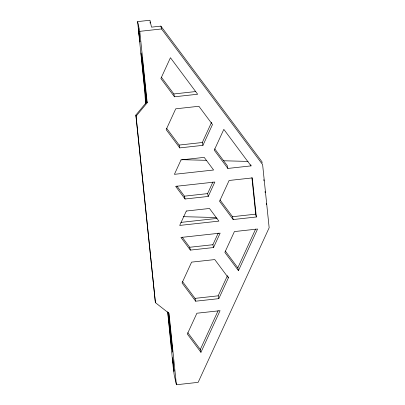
<?xml version="1.0" encoding="UTF-8"?>
<svg xmlns="http://www.w3.org/2000/svg" width="405" height="405" viewBox="0 0 405 405"><rect width="100%" height="100%" fill="white"/><g stroke="black" fill="none" stroke-linecap="round" stroke-linejoin="round"><path stroke-width="0.61" d="M202.94 145.339L212.498 124.532L198.89 106.272L175.724 108.818L166.166 129.63L179.774 147.891L202.94 145.339L202.303 142.509L211.602 122.264M208.236 196.445L214.847 182.042L175.654 186.356L185.07 198.997L208.236 196.445L207.598 193.615L212.939 181.982M213.526 247.546L220.143 233.143L180.944 237.457L190.36 250.098L213.526 247.546L212.888 244.716L218.234 233.083M218.821 298.647L228.379 277.835L214.772 259.575L191.606 262.126L182.048 282.938L195.655 301.199L218.821 298.647L218.184 295.817L227.483 275.567M200.951 352.299L187.343 334.039L196.901 313.227L220.067 310.681L200.951 352.299L200.313 349.469L218.118 310.701M238.459 270.646L224.851 252.386L234.409 231.574L257.575 229.022L238.459 270.646L237.821 267.811L255.626 229.043M155.398 302.646L135.842 115.106L146.949 101.716L147.192 102.779L136.08 116.169L155.398 302.646L169.001 313.318L176.398 384.75L198.141 382.355L269.158 227.747L262.617 164.617L161.529 28.952L160.891 26.122L151.51 27.155L149.951 20.25L137.599 21.612L144.722 90.609L145.597 103.852M168.627 312.635L172.727 352.198L171.371 346.179L172.272 345.364M137.599 21.612L139.791 31.342L161.529 28.952M161.372 77.218L173.841 93.96L195.757 91.545M174.479 96.79L197.645 94.238L170.434 57.718L160.876 78.529L174.479 96.79L173.841 93.96M166.663 128.319L179.137 145.061L202.303 142.509M251.034 165.888L223.823 129.367L214.265 150.179L227.868 168.44L251.034 165.888L250.781 164.759M176.899 186.052L184.432 196.162L207.598 193.615M180.929 222.391L217.014 218.416M220.052 199.974L232.526 216.71L255.692 214.164L256.33 216.994L233.164 219.54L219.556 201.28L229.114 180.473L252.28 177.922L256.33 216.994M182.189 237.153L189.722 247.263L212.888 244.716M182.544 281.627L195.018 298.369L218.184 295.817M181.88 159.676L206.479 160.324M223.509 160.77L248.103 161.418M183.384 216.675L216.179 217.541M160.891 26.122L261.979 161.787L262.106 162.987M214.761 148.868L227.23 165.61L227.868 168.44M225.347 251.075L237.821 267.811M187.839 332.728L200.313 349.469M232.526 216.71L233.164 219.54M228.126 276.706L228.379 277.835M179.137 145.061L179.774 147.891M184.432 196.162L185.07 198.997M189.722 247.263L190.36 250.098M195.018 298.369L195.655 301.199M135.842 115.106L136.08 116.169M176.398 384.75L174.206 375.015L173.148 366.657L167.65 311.926M263.832 179.643L263.959 180.888M265.057 191.484L265.184 192.729M266.282 203.32L266.414 204.571M251.9 177.572L255.692 214.164M139.791 31.342L147.192 102.779M146.828 102.181L142.347 58.948L140.991 52.923L145.299 94.517L145.886 103.346M167.832 312.037L171.371 346.179M150.068 21.976L150.144 23.125M181.02 159.924L174.403 174.327L213.602 170.009L204.186 157.373L181.02 159.924M186.315 211.025L179.698 225.428L218.897 221.115L209.481 208.474L186.315 211.025M138.515 28.618L139.887 41.852L138.515 28.618M172.631 357.959L174.003 371.193L172.631 357.959"/></g></svg>
